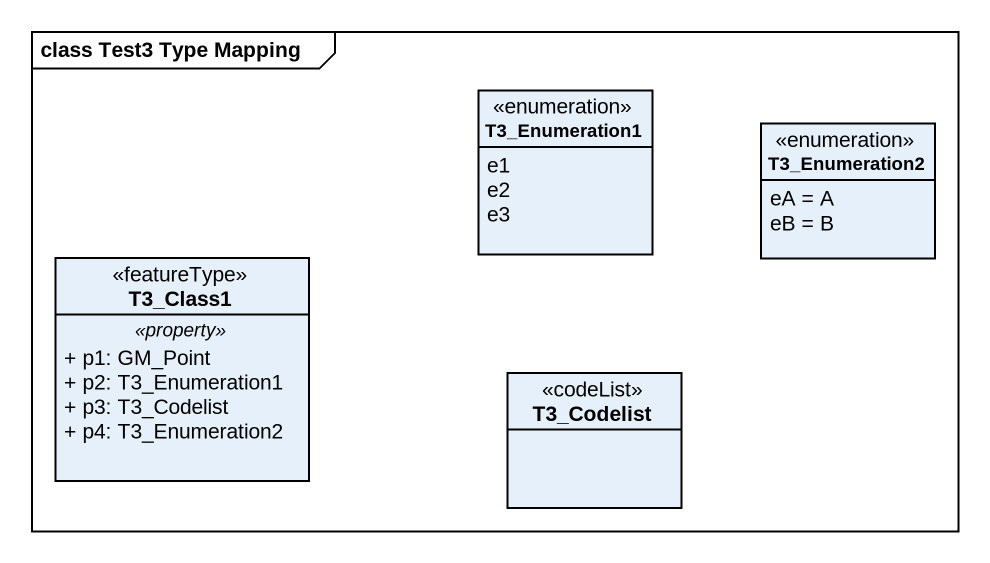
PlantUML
@startuml
mainframe class Test3 Type Mapping
hide circle
hide empty members
skinparam classAttributeIconSize 0
enum T3_Enumeration1 {
  e1
  e2
  e3
}
enum T3_Enumeration2 {
  eA = A
  eB = B
}
class T3_Class1 <<featureType>> {
  .. <<property>> ..
  + p1: GM_Point
  + p2: T3_Enumeration1
  + p3: T3_Codelist
  + p4: T3_Enumeration2
}
class T3_Codelist <<codeList>>
@enduml
